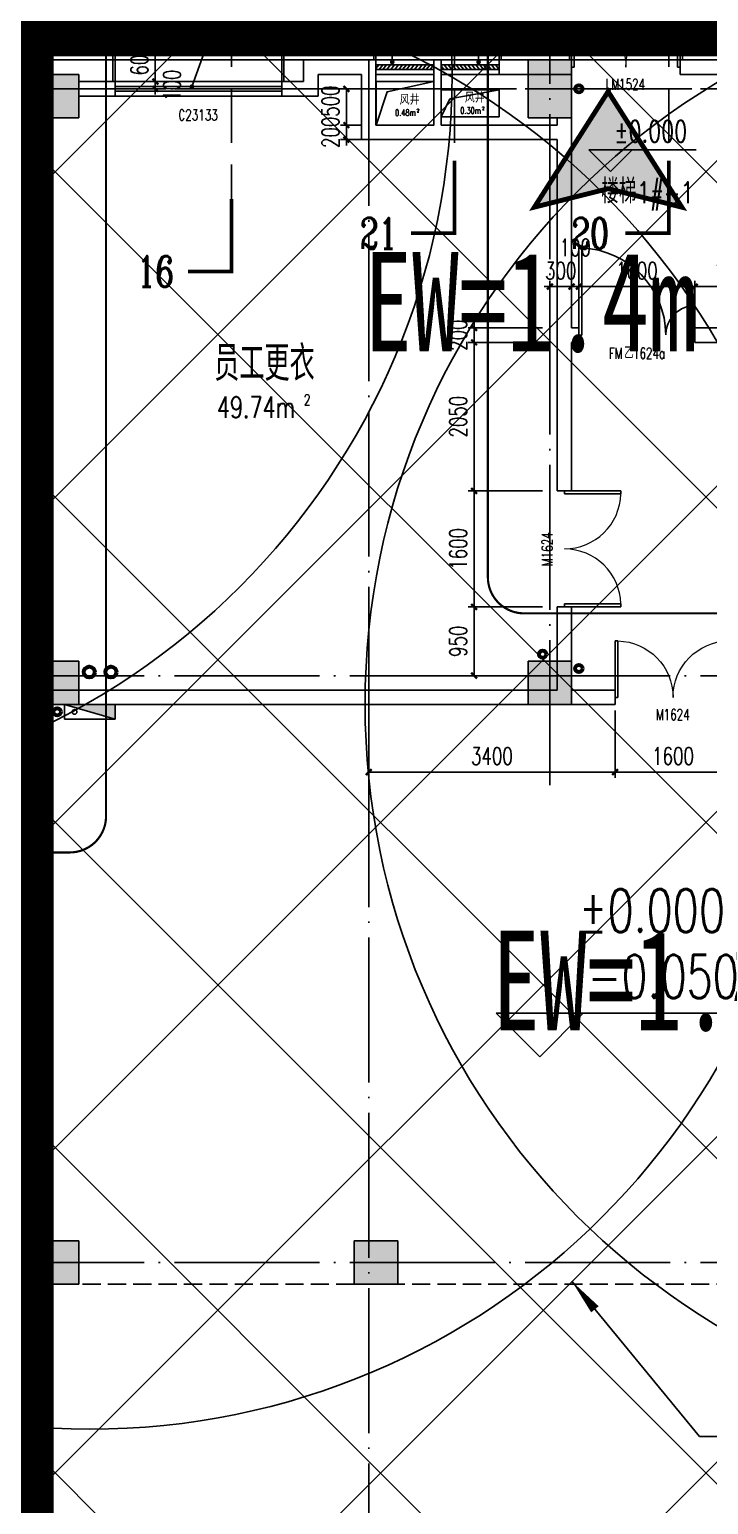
# Model space of a CAD drawing. Extents: x -821772 to -21949, y 506164 to 1049594.
# Drawn here: x -144037 to -134665, y 812279 to 832639 of the extents above; entities that cross this region are included whole.
import ezdxf
from ezdxf.xclip import XClip

# ---------------------------------------------------------------- set-up
doc = ezdxf.new("R2010")
doc.units = 0
doc.header["$LTSCALE"] = 1000
doc.header["$MEASUREMENT"] = 0
doc.header["$XCLIPFRAME"] = 2
for name, pattern in [('10平面20250807_t3$0$DASH', [0.35, 0.25, -0.1]), ('10平面20250807_t3$0$DOTE', [2.42, 2, -0.2, 0.02, -0.2]), ('DASH', [0.35, 0.25, -0.1])]:
    doc.linetypes.add(name, pattern=pattern)
doc.layers.get('Defpoints').update_dxf_attribs({"color": 210})
doc.layers.add('1-防火分区线', color=201, linetype='DASH', lineweight=50)
doc.layers.add('10平面20250807_t3$0$LG-ZF消防', color=1, linetype='Continuous', lineweight=60)
for name, color, linetype in [('10平面20250807_t3$0$A-AXIS-DOTE', 8, '10平面20250807_t3$0$DOTE'), ('10平面20250807_t3$0$A-AXIS-DP', 8, 'Continuous'), ('10平面20250807_t3$0$A-AXIS-SYMB', 8, 'Continuous'), ('10平面20250807_t3$0$A-CURTAIN', 8, 'Continuous'), ('10平面20250807_t3$0$A-LIN-V', 8, 'Continuous'), ('10平面20250807_t3$0$A-TEXT', 8, 'Continuous'), ('10平面20250807_t3$0$A-WINDOW', 8, 'Continuous'), ('10平面20250807_t3$0$A-防火门窗', 8, 'Continuous'), ('10平面20250807_t3$0$AS-COLN', 8, 'Continuous'), ('10平面20250807_t3$0$AS-WALL', 8, 'Continuous'), ('10平面20250807_t3$0$AS-结构边线层', 8, 'Continuous'), ('10平面20250807_t3$0$DIM_ELEV', 8, 'Continuous'), ('10平面20250807_t3$0$DIM_SYMB', 8, 'Continuous'), ('10平面20250807_t3$0$PUB_HATCH', 8, 'Continuous'), ('10平面20250807_t3$0$PUB_TEXT', 8, 'Continuous'), ('10平面20250807_t3$0$SB_ZF消火栓', 10, 'Continuous'), ('10平面20250807_t3$0$建-引出', 8, 'Continuous'), ('10平面20250807_t3$0$建-房间', 8, 'Continuous'), ('10平面20250807_t3$0$建-标高', 8, 'Continuous'), ('10平面20250807_t3$0$建-窗', 8, 'Continuous'), ('10平面20250807_t3$0$建-门', 8, 'Continuous'), ('10平面20250807_t3$0$建-门窗编号', 8, 'Continuous'), ('PUB_HATCH', 8, 'Continuous'), ('SPACE', 7, 'Continuous'), ('指示', 1, 'Continuous')]:
    doc.layers.add(name, color=color, linetype=linetype)
doc.styles.add('10平面20250807_t3$0$_TCH_DIM_T3', font='SIMPLEX', dxfattribs={"width": 0.705882, "bigfont": 'GBCBIG'})
doc.styles.add('10平面20250807_t3$0$_TCH_LABEL', font='COMPLEX', dxfattribs={"bigfont": 'GBCBIG'})
doc.styles.add('10平面20250807_t3$0$A-AREA', font='SIMPLEX', dxfattribs={"bigfont": 'GBCBIG'})
doc.styles.add('10平面20250807_t3$0$A-STANDARD', font='SIMPLEX', dxfattribs={"bigfont": 'GBCBIG'})
doc.styles.add('10平面20250807_t3$0$A-WIN-LABEL', font='SIMPLEX', dxfattribs={"bigfont": 'GBCBIG'})
doc.styles.add('黑体', font='simhei.ttf', dxfattribs={"width": 0.7})
doc.dimstyles.new('10平面20250807_t3$0$_TCH_ARCH&&80', dxfattribs={"dimtxt": 238, "dimasz": 80, "dimexe": 80, "dimexo": 80, "dimgap": 101, "dimtad": 1, "dimdec": 0, "dimzin": 0, "dimdsep": 46, "dimtxsty": '10平面20250807_t3$0$_TCH_DIM_T3', "dimblk": '10平面20250807_t3$0$_ArchTick', "dimcen": 0.09, "dimclrt": 7, "dimazin": 2, "dimtfac": 1, "dimtdec": 0, "dimtix": 1, "dimtmove": 2, "dimatfit": 3, "dimfxl": 0, "dimtolj": 1, "dimtzin": 0, "dimarcsym": 0})

# ---------------------------------------------------------------- blocks, each defined once
blk = doc.blocks.new('指示')
at = {"layer": '指示'}
blk.add_hatch(color=8, dxfattribs=at).paths.add_polyline_path([(-248568, -61667), (-245540, -56919), (-242513, -61667), (-245540, -60909)])
at = {"layer": '指示', "color": 240, "const_width": 200}
blk.add_lwpolyline([(-248568, -61667), (-245540, -56919), (-242513, -61667), (-245540, -60909)], close=True, dxfattribs=at)
blk = doc.blocks.new('10平面20250807_t3$0$dote')
at = {"layer": '10平面20250807_t3$0$A-AXIS-DOTE'}
for p, q in [((76882.2, 10800), (46882.2, 40800)), ((81382.2, -68993.9), (81382.2, 36662.3)), ((76882.2, -68810), (76882.2, 36400)), ((83882.2, 17390), (83882.2, 33120)), ((76282.2, 27000), (124536.4, 27000)), ((76282.2, 18900), (124441.5, 18900)), ((76282.2, 10800), (98661.5, 10800))]:
    blk.add_line(p, q, dxfattribs=at)
at = {"layer": '10平面20250807_t3$0$DIM_SYMB', "linetype": '10平面20250807_t3$0$DASH', "ltscale": 3}
for points in [[(79487.9, 31204.5), (79487.9, 25338.2)], [(85524.5, 31204.5), (85524.5, 25338.2)]]:
    blk.add_lwpolyline(points, dxfattribs=at)
at = {"layer": '10平面20250807_t3$0$DIM_SYMB', "const_width": 50}
for points in [[(85524.5, 26006.7), (85524.5, 25006.7), (84924.5, 25006.7)], [(79487.9, 25479.6), (79487.9, 24479.6), (78887.9, 24479.6)]]:
    blk.add_lwpolyline(points, dxfattribs=at)
at = {"layer": '10平面20250807_t3$0$PUB_TEXT', "style": '10平面20250807_t3$0$_TCH_LABEL', "width": 0.705882}
for s, p in [('20', (84181.6, 24794.2)), ('16', (78180.8, 24267.1))]:
    blk.add_text(s, height=425, dxfattribs=at).set_placement(p)
blk = doc.blocks.new('10平面20250807_t3$0$43243')
at = {"layer": '10平面20250807_t3$0$AS-结构边线层'}
for points in [[(-128054, 783220), (-128054, 818320), (-131054, 818320), (-131054, 821020), (-128054, 821020), (-128054, 832070), (-128354, 832070), (-128354, 832220), (-140254, 832220), (-143954, 832220), (-143954, 741420)], [(-138354, 831435), (-138233, 831681), (-137554, 831805)]]:
    blk.add_lwpolyline(points, dxfattribs=at)
for points in [[(-139254, 831920), (-138454, 831920), (-138454, 831320), (-139254, 831320)], [(-138354, 831805), (-137554, 831805), (-137554, 831435), (-138354, 831435)]]:
    blk.add_lwpolyline(points, close=True, dxfattribs=at)
at = {"layer": '10平面20250807_t3$0$AS-结构边线层', "ltscale": 100}
blk.add_lwpolyline([(-139254, 831320), (-139100, 831780), (-138454, 831920)], dxfattribs=at)
blk = doc.blocks.new('10平面20250807_t3$0$3132')
at = {"layer": '10平面20250807_t3$0$DIM_ELEV', "linetype": '10平面20250807_t3$0$DASH', "const_width": 30}
for points in [[(-148580, 833030), (-143480, 833030, -0.414214), (-142980, 832530), (-142980, 821780, -0.414214), (-143480, 821280), (-148580, 821280, -0.414214), (-149080, 821780), (-149080, 832530, -0.414214)], [(-137210, 833060), (-128290, 833060, -0.414214), (-127790, 832560), (-127790, 825080, -0.414214), (-128290, 824580), (-137210, 824580, -0.414214), (-137710, 825080), (-137710, 832560, -0.414214)]]:
    blk.add_lwpolyline(points, format="xyb", close=True, dxfattribs=at)
blk = doc.blocks.new('10平面20250807_t3$0$A$C5D961328')
at = {"layer": '10平面20250807_t3$0$SB_ZF消火栓'}
blk.add_hatch(color=256, dxfattribs=at).paths.add_polyline_path([(0, 40), (700, 40), (700, 240)])
at = {"layer": '10平面20250807_t3$0$A-LIN-V', "ltscale": 500}
blk.add_circle((350, 40), 10001, dxfattribs=at)
at = {"layer": '10平面20250807_t3$0$SB_ZF消火栓'}
for p, q in [((700, 240), (0, 240)), ((0, 240), (0, 40)), ((700, 240), (0, 40)), ((700, 240), (700, 40)), ((0, 40), (700, 40))]:
    blk.add_line(p, q, dxfattribs=at)
at = {"layer": '10平面20250807_t3$0$SB_ZF消火栓', "color": 1}
blk.add_circle((140, 140), 32.5, dxfattribs=at)
blk = doc.blocks.new('10平面20250807_t3$0$43242343')
at = {"layer": '10平面20250807_t3$0$LG-ZF消防', "linetype": 'Continuous'}
for centre, radius in [((-136454, 831820), 50), ((-136954, 824016), 50), ((-143212, 823770), 75), ((-142912, 823770), 75), ((-136454, 823820), 50), ((-143654, 823220), 50)]:
    blk.add_circle(centre, radius, dxfattribs=at)
blk = doc.blocks.new('10平面20250807_t3$0$234243242332')
at = {"layer": '10平面20250807_t3$0$LG-ZF消防', "linetype": 'Continuous'}
blk.add_blockref('10平面20250807_t3$0$43242343', (0, 0), dxfattribs=at)
at = {"layer": '10平面20250807_t3$0$SB_ZF消火栓'}
for p, rotation in [((-147854, 832060), 180), ((-129054, 823368), 180.0000000027096)]:
    blk.add_blockref('10平面20250807_t3$0$A$C5D961328', p, dxfattribs=dict(at, rotation=rotation))
at = {"layer": '10平面20250807_t3$0$SB_ZF消火栓', "xscale": -1, "rotation": 180}
blk.add_blockref('10平面20250807_t3$0$A$C5D961328', (-143554, 823360), dxfattribs=at)
blk = doc.blocks.new('10平面20250807_t3$0$w4324323333')
at = {"layer": '10平面20250807_t3$0$AS-COLN'}
for p, q in [((-136554, 832220), (-137154, 832220)), ((-137154, 832220), (-137154, 831420)), ((-136554, 831420), (-136554, 832220)), ((-143354, 832020), (-143954, 832020)), ((-143954, 832020), (-143954, 831420)), ((-143354, 831420), (-143354, 832020)), ((-143954, 831420), (-143354, 831420)), ((-137154, 831420), (-136554, 831420)), ((-143354, 823920), (-143954, 823920)), ((-143954, 823920), (-143954, 823320)), ((-143354, 823320), (-143354, 823920)), ((-136554, 823920), (-137154, 823920)), ((-137154, 823920), (-137154, 823320)), ((-136554, 823320), (-136554, 823920)), ((-143954, 823320), (-143354, 823320)), ((-137154, 823320), (-136554, 823320)), ((-143354, 815920), (-143954, 815920)), ((-143954, 815920), (-143954, 815320)), ((-143354, 815320), (-143354, 815920)), ((-138954, 815920), (-139554, 815920)), ((-139554, 815920), (-139554, 815320)), ((-138954, 815320), (-138954, 815920)), ((-143954, 815320), (-143354, 815320)), ((-139554, 815320), (-138954, 815320))]:
    blk.add_line(p, q, dxfattribs=at)
blk = doc.blocks.new('10平面20250807_t3$0$_ArchTick')
at = {"color": 0, "linetype": 'ByBlock', "const_width": 0.4}
blk.add_lwpolyline([(-0.5, -0.5), (0.5, 0.5)], dxfattribs=at)
blk = doc.blocks.new('*D11589')
at = {"layer": '10平面20250807_t3$0$A-AXIS-DP', "color": 0, "lineweight": -2}
for p, q in [((-136854, 829090), (-136934, 829090)), ((-136854, 828600), (-136854, 829170)), ((-136854, 829090), (-136554, 829090)), ((-136554, 828600), (-136554, 829170)), ((-136554, 829090), (-136474, 829090))]:
    blk.add_line(p, q, dxfattribs=at)
at = {"layer": 'Defpoints', "color": 0}
for p in [(-136554, 829090), (-136854, 828520), (-136554, 828520)]:
    blk.add_point(p, dxfattribs=at)
at = {"layer": '10平面20250807_t3$0$A-AXIS-DP', "color": 0, "lineweight": -2, "xscale": 80, "yscale": 80, "zscale": 80}
blk.add_blockref('10平面20250807_t3$0$_ArchTick', (-136854, 829090), dxfattribs=at)
at = {"layer": '10平面20250807_t3$0$A-AXIS-DP', "color": 0, "lineweight": -2, "xscale": 80, "yscale": 80, "zscale": 80, "rotation": 180}
blk.add_blockref('10平面20250807_t3$0$_ArchTick', (-136554, 829090), dxfattribs=at)
at = {"layer": '10平面20250807_t3$0$A-AXIS-DP', "color": 7, "insert": (-136704, 829310), "char_height": 238, "attachment_point": 5, "style": '10平面20250807_t3$0$_TCH_DIM_T3'}
blk.add_mtext('\\A1;300', dxfattribs=at)
blk = doc.blocks.new('*D11590')
at = {"layer": '10平面20250807_t3$0$A-AXIS-DP', "color": 0, "lineweight": -2}
for p, q in [((-136554, 829090), (-136634, 829090)), ((-136554, 828600), (-136554, 829170)), ((-136554, 829090), (-136454, 829090)), ((-136454, 828600), (-136454, 829170)), ((-136454, 829090), (-136374, 829090))]:
    blk.add_line(p, q, dxfattribs=at)
at = {"layer": 'Defpoints', "color": 0}
for p in [(-136454, 829090), (-136554, 828520), (-136454, 828520)]:
    blk.add_point(p, dxfattribs=at)
at = {"layer": '10平面20250807_t3$0$A-AXIS-DP', "color": 0, "lineweight": -2, "xscale": 80, "yscale": 80, "zscale": 80}
blk.add_blockref('10平面20250807_t3$0$_ArchTick', (-136554, 829090), dxfattribs=at)
at = {"layer": '10平面20250807_t3$0$A-AXIS-DP', "color": 0, "lineweight": -2, "xscale": 80, "yscale": 80, "zscale": 80, "rotation": 180}
blk.add_blockref('10平面20250807_t3$0$_ArchTick', (-136454, 829090), dxfattribs=at)
at = {"layer": '10平面20250807_t3$0$A-AXIS-DP', "color": 7, "insert": (-136504, 829630), "char_height": 238, "attachment_point": 5, "style": '10平面20250807_t3$0$_TCH_DIM_T3'}
blk.add_mtext('\\A1;100', dxfattribs=at)
blk = doc.blocks.new('*D11591')
at = {"layer": '10平面20250807_t3$0$A-AXIS-DP', "color": 0, "lineweight": -2}
for p, q in [((-136454, 828600), (-136454, 829170)), ((-136454, 829090), (-134854, 829090)), ((-134854, 828600), (-134854, 829170))]:
    blk.add_line(p, q, dxfattribs=at)
at = {"layer": 'Defpoints', "color": 0}
for p in [(-134854, 829090), (-136454, 828520), (-134854, 828520)]:
    blk.add_point(p, dxfattribs=at)
at = {"layer": '10平面20250807_t3$0$A-AXIS-DP', "color": 0, "lineweight": -2, "xscale": 80, "yscale": 80, "zscale": 80, "rotation": 180}
blk.add_blockref('10平面20250807_t3$0$_ArchTick', (-136454, 829090), dxfattribs=at)
at = {"layer": '10平面20250807_t3$0$A-AXIS-DP', "color": 0, "lineweight": -2, "xscale": 80, "yscale": 80, "zscale": 80}
blk.add_blockref('10平面20250807_t3$0$_ArchTick', (-134854, 829090), dxfattribs=at)
at = {"layer": '10平面20250807_t3$0$A-AXIS-DP', "color": 7, "insert": (-135654, 829310), "char_height": 238, "attachment_point": 5, "style": '10平面20250807_t3$0$_TCH_DIM_T3'}
blk.add_mtext('\\A1;1600', dxfattribs=at)
blk = doc.blocks.new('*D11592')
at = {"layer": '10平面20250807_t3$0$A-AXIS-DP', "color": 0, "lineweight": -2}
for p, q in [((-134854, 828600), (-134854, 829170)), ((-134854, 829090), (-133754, 829090)), ((-133754, 828600), (-133754, 829170))]:
    blk.add_line(p, q, dxfattribs=at)
at = {"layer": 'Defpoints', "color": 0}
for p in [(-133754, 829090), (-134854, 828520), (-133754, 828520)]:
    blk.add_point(p, dxfattribs=at)
at = {"layer": '10平面20250807_t3$0$A-AXIS-DP', "color": 0, "lineweight": -2, "xscale": 80, "yscale": 80, "zscale": 80, "rotation": 180}
blk.add_blockref('10平面20250807_t3$0$_ArchTick', (-134854, 829090), dxfattribs=at)
at = {"layer": '10平面20250807_t3$0$A-AXIS-DP', "color": 0, "lineweight": -2, "xscale": 80, "yscale": 80, "zscale": 80}
blk.add_blockref('10平面20250807_t3$0$_ArchTick', (-133754, 829090), dxfattribs=at)
at = {"layer": '10平面20250807_t3$0$A-AXIS-DP', "color": 7, "insert": (-134304, 829310), "char_height": 238, "attachment_point": 5, "style": '10平面20250807_t3$0$_TCH_DIM_T3'}
blk.add_mtext('\\A1;1100', dxfattribs=at)
blk = doc.blocks.new('*D11608')
at = {"layer": '10平面20250807_t3$0$A-AXIS-DP', "color": 0, "lineweight": -2}
for p, q in [((-139454, 831820), (-139742, 831820)), ((-139662, 831320), (-139662, 831820)), ((-139454, 831320), (-139742, 831320))]:
    blk.add_line(p, q, dxfattribs=at)
at = {"layer": 'Defpoints', "color": 0}
for p in [(-139662, 831820), (-139374, 831820), (-139374, 831320)]:
    blk.add_point(p, dxfattribs=at)
at = {"layer": '10平面20250807_t3$0$A-AXIS-DP', "color": 0, "lineweight": -2, "xscale": 80, "yscale": 80, "zscale": 80}
for p, rotation in [((-139662, 831820), 90), ((-139662, 831320), 270)]:
    blk.add_blockref('10平面20250807_t3$0$_ArchTick', p, dxfattribs=dict(at, rotation=rotation))
at = {"layer": '10平面20250807_t3$0$A-AXIS-DP', "color": 7, "insert": (-139882, 831650), "char_height": 238, "attachment_point": 5, "rotation": 90, "style": '10平面20250807_t3$0$_TCH_DIM_T3'}
blk.add_mtext('\\A1;500', dxfattribs=at)
blk = doc.blocks.new('*D11609')
at = {"layer": '10平面20250807_t3$0$A-AXIS-DP', "color": 0, "lineweight": -2}
for p, q in [((-139454, 831320), (-139742, 831320)), ((-139662, 831320), (-139662, 831400)), ((-139662, 831120), (-139662, 831320)), ((-139454, 831120), (-139742, 831120)), ((-139662, 831120), (-139662, 831040))]:
    blk.add_line(p, q, dxfattribs=at)
at = {"layer": 'Defpoints', "color": 0}
for p in [(-139662, 831320), (-139374, 831320), (-139374, 831120)]:
    blk.add_point(p, dxfattribs=at)
at = {"layer": '10平面20250807_t3$0$A-AXIS-DP', "color": 0, "lineweight": -2, "xscale": 80, "yscale": 80, "zscale": 80}
for p, rotation in [((-139662, 831320), 270), ((-139662, 831120), 90)]:
    blk.add_blockref('10平面20250807_t3$0$_ArchTick', p, dxfattribs=dict(at, rotation=rotation))
at = {"layer": '10平面20250807_t3$0$A-AXIS-DP', "color": 7, "insert": (-139882, 831220), "char_height": 238, "attachment_point": 5, "rotation": 90, "style": '10平面20250807_t3$0$_TCH_DIM_T3'}
blk.add_mtext('\\A1;200', dxfattribs=at)
blk = doc.blocks.new('*D11979')
at = {"layer": '10平面20250807_t3$0$A-AXIS-DP', "color": 0, "lineweight": -2}
for p, q in [((-139354, 823240), (-139354, 822310)), ((-135954, 823240), (-135954, 822310)), ((-139354, 822390), (-135954, 822390))]:
    blk.add_line(p, q, dxfattribs=at)
at = {"layer": 'Defpoints', "color": 0}
for p in [(-139354, 823320), (-135954, 823320), (-135954, 822390)]:
    blk.add_point(p, dxfattribs=at)
at = {"layer": '10平面20250807_t3$0$A-AXIS-DP', "color": 0, "lineweight": -2, "xscale": 80, "yscale": 80, "zscale": 80, "rotation": 180}
blk.add_blockref('10平面20250807_t3$0$_ArchTick', (-139354, 822390), dxfattribs=at)
at = {"layer": '10平面20250807_t3$0$A-AXIS-DP', "color": 0, "lineweight": -2, "xscale": 80, "yscale": 80, "zscale": 80}
blk.add_blockref('10平面20250807_t3$0$_ArchTick', (-135954, 822390), dxfattribs=at)
at = {"layer": '10平面20250807_t3$0$A-AXIS-DP', "color": 7, "insert": (-137654, 822610), "char_height": 238, "attachment_point": 5, "style": '10平面20250807_t3$0$_TCH_DIM_T3'}
blk.add_mtext('\\A1;3400', dxfattribs=at)
blk = doc.blocks.new('*D11980')
at = {"layer": '10平面20250807_t3$0$A-AXIS-DP', "color": 0, "lineweight": -2}
for p, q in [((-135954, 823240), (-135954, 822310)), ((-134354, 823240), (-134354, 822310)), ((-135954, 822390), (-134354, 822390))]:
    blk.add_line(p, q, dxfattribs=at)
at = {"layer": 'Defpoints', "color": 0}
for p in [(-135954, 823320), (-134354, 823320), (-134354, 822390)]:
    blk.add_point(p, dxfattribs=at)
at = {"layer": '10平面20250807_t3$0$A-AXIS-DP', "color": 0, "lineweight": -2, "xscale": 80, "yscale": 80, "zscale": 80, "rotation": 180}
blk.add_blockref('10平面20250807_t3$0$_ArchTick', (-135954, 822390), dxfattribs=at)
at = {"layer": '10平面20250807_t3$0$A-AXIS-DP', "color": 0, "lineweight": -2, "xscale": 80, "yscale": 80, "zscale": 80}
blk.add_blockref('10平面20250807_t3$0$_ArchTick', (-134354, 822390), dxfattribs=at)
at = {"layer": '10平面20250807_t3$0$A-AXIS-DP', "color": 7, "insert": (-135154, 822610), "char_height": 238, "attachment_point": 5, "style": '10平面20250807_t3$0$_TCH_DIM_T3'}
blk.add_mtext('\\A1;1600', dxfattribs=at)
blk = doc.blocks.new('*D11985')
at = {"layer": '10平面20250807_t3$0$A-AXIS-DP', "color": 0, "lineweight": -2}
for p, q in [((-136954, 824670), (-137980, 824670)), ((-137900, 823720), (-137900, 824670)), ((-136954, 823720), (-137980, 823720))]:
    blk.add_line(p, q, dxfattribs=at)
at = {"layer": 'Defpoints', "color": 0}
for p in [(-137900, 824670), (-136874, 824670), (-136874, 823720)]:
    blk.add_point(p, dxfattribs=at)
at = {"layer": '10平面20250807_t3$0$A-AXIS-DP', "color": 0, "lineweight": -2, "xscale": 80, "yscale": 80, "zscale": 80}
for p, rotation in [((-137900, 824670), 90), ((-137900, 823720), 270)]:
    blk.add_blockref('10平面20250807_t3$0$_ArchTick', p, dxfattribs=dict(at, rotation=rotation))
at = {"layer": '10平面20250807_t3$0$A-AXIS-DP', "color": 7, "insert": (-138120, 824195), "char_height": 238, "attachment_point": 5, "rotation": 90, "style": '10平面20250807_t3$0$_TCH_DIM_T3'}
blk.add_mtext('\\A1;950', dxfattribs=at)
blk = doc.blocks.new('*D11986')
at = {"layer": '10平面20250807_t3$0$A-AXIS-DP', "color": 0, "lineweight": -2}
for p, q in [((-136954, 826270), (-137980, 826270)), ((-137900, 824670), (-137900, 826270)), ((-136954, 824670), (-137980, 824670))]:
    blk.add_line(p, q, dxfattribs=at)
at = {"layer": 'Defpoints', "color": 0}
for p in [(-137900, 826270), (-136874, 826270), (-136874, 824670)]:
    blk.add_point(p, dxfattribs=at)
at = {"layer": '10平面20250807_t3$0$A-AXIS-DP', "color": 0, "lineweight": -2, "xscale": 80, "yscale": 80, "zscale": 80}
for p, rotation in [((-137900, 826270), 90), ((-137900, 824670), 270)]:
    blk.add_blockref('10平面20250807_t3$0$_ArchTick', p, dxfattribs=dict(at, rotation=rotation))
at = {"layer": '10平面20250807_t3$0$A-AXIS-DP', "color": 7, "insert": (-138120, 825470), "char_height": 238, "attachment_point": 5, "rotation": 90, "style": '10平面20250807_t3$0$_TCH_DIM_T3'}
blk.add_mtext('\\A1;1600', dxfattribs=at)
blk = doc.blocks.new('*D11987')
at = {"layer": '10平面20250807_t3$0$A-AXIS-DP', "color": 0, "lineweight": -2}
for p, q in [((-136954, 828320), (-137980, 828320)), ((-137900, 826270), (-137900, 828320)), ((-136954, 826270), (-137980, 826270))]:
    blk.add_line(p, q, dxfattribs=at)
at = {"layer": 'Defpoints', "color": 0}
for p in [(-137900, 828320), (-136874, 828320), (-136874, 826270)]:
    blk.add_point(p, dxfattribs=at)
at = {"layer": '10平面20250807_t3$0$A-AXIS-DP', "color": 0, "lineweight": -2, "xscale": 80, "yscale": 80, "zscale": 80}
for p, rotation in [((-137900, 828320), 90), ((-137900, 826270), 270)]:
    blk.add_blockref('10平面20250807_t3$0$_ArchTick', p, dxfattribs=dict(at, rotation=rotation))
at = {"layer": '10平面20250807_t3$0$A-AXIS-DP', "color": 7, "insert": (-138120, 827295), "char_height": 238, "attachment_point": 5, "rotation": 90, "style": '10平面20250807_t3$0$_TCH_DIM_T3'}
blk.add_mtext('\\A1;2050', dxfattribs=at)
blk = doc.blocks.new('*D11988')
at = {"layer": '10平面20250807_t3$0$A-AXIS-DP', "color": 0, "lineweight": -2}
for p, q in [((-136954, 828520), (-137980, 828520)), ((-137900, 828520), (-137900, 828600)), ((-137900, 828320), (-137900, 828520)), ((-136954, 828320), (-137980, 828320)), ((-137900, 828320), (-137900, 828240))]:
    blk.add_line(p, q, dxfattribs=at)
at = {"layer": 'Defpoints', "color": 0}
for p in [(-137900, 828520), (-136874, 828520), (-136874, 828320)]:
    blk.add_point(p, dxfattribs=at)
at = {"layer": '10平面20250807_t3$0$A-AXIS-DP', "color": 0, "lineweight": -2, "xscale": 80, "yscale": 80, "zscale": 80}
for p, rotation in [((-137900, 828520), 270), ((-137900, 828320), 90)]:
    blk.add_blockref('10平面20250807_t3$0$_ArchTick', p, dxfattribs=dict(at, rotation=rotation))
at = {"layer": '10平面20250807_t3$0$A-AXIS-DP', "color": 7, "insert": (-138120, 828420), "char_height": 238, "attachment_point": 5, "rotation": 90, "style": '10平面20250807_t3$0$_TCH_DIM_T3'}
blk.add_mtext('\\A1;200', dxfattribs=at)
blk = doc.blocks.new('*D12029')
at = {"layer": '10平面20250807_t3$0$A-AXIS-DP', "color": 0, "lineweight": -2}
for p, q in [((-142300, 832520), (-142300, 832600)), ((-142774, 832520), (-142220, 832520)), ((-142300, 831920), (-142300, 832520)), ((-142774, 831920), (-142220, 831920)), ((-142300, 831920), (-142300, 831840))]:
    blk.add_line(p, q, dxfattribs=at)
at = {"layer": 'Defpoints', "color": 0}
for p in [(-142854, 832520), (-142300, 832520), (-142854, 831920)]:
    blk.add_point(p, dxfattribs=at)
at = {"layer": '10平面20250807_t3$0$A-AXIS-DP', "color": 0, "lineweight": -2, "xscale": 80, "yscale": 80, "zscale": 80}
for p, rotation in [((-142300, 832520), 270), ((-142300, 831920), 90)]:
    blk.add_blockref('10平面20250807_t3$0$_ArchTick', p, dxfattribs=dict(at, rotation=rotation))
at = {"layer": '10平面20250807_t3$0$A-AXIS-DP', "color": 7, "insert": (-142520, 832220), "char_height": 238, "attachment_point": 5, "rotation": 90, "style": '10平面20250807_t3$0$_TCH_DIM_T3'}
blk.add_mtext('\\A1;600', dxfattribs=at)
blk = doc.blocks.new('*D12030')
at = {"layer": '10平面20250807_t3$0$A-AXIS-DP', "color": 0, "lineweight": -2}
for p, q in [((-142774, 831920), (-142220, 831920)), ((-142300, 831920), (-142300, 832000)), ((-142300, 831820), (-142300, 831920)), ((-142774, 831820), (-142220, 831820)), ((-142300, 831820), (-142300, 831740))]:
    blk.add_line(p, q, dxfattribs=at)
at = {"layer": 'Defpoints', "color": 0}
for p in [(-142854, 831920), (-142300, 831920), (-142854, 831820)]:
    blk.add_point(p, dxfattribs=at)
at = {"layer": '10平面20250807_t3$0$A-AXIS-DP', "color": 0, "lineweight": -2, "xscale": 80, "yscale": 80, "zscale": 80}
for p, rotation in [((-142300, 831920), 270), ((-142300, 831820), 90)]:
    blk.add_blockref('10平面20250807_t3$0$_ArchTick', p, dxfattribs=dict(at, rotation=rotation))
at = {"layer": '10平面20250807_t3$0$A-AXIS-DP', "color": 7, "insert": (-142070, 831870), "char_height": 238, "attachment_point": 5, "rotation": 90, "style": '10平面20250807_t3$0$_TCH_DIM_T3'}
blk.add_mtext('\\A1;100', dxfattribs=at)
blk = doc.blocks.new('10平面20250807_t3$0$$DorLib2D$00000002')
for p, q in [((-0.5, 0), (-0.5, 0.4875)), ((-0.475, 0.4875), (-0.5, 0.4875)), ((-0.475, 0), (-0.475, 0.4875)), ((0.475, 0), (0.475, 0.4875)), ((0.475, 0.4875), (0.5, 0.4875)), ((0.5, 0), (0.5, 0.4875)), ((-0.5, 0), (-0.475, 0)), ((0.5, 0), (0.475, 0))]:
    blk.add_line(p, q)
at = {"lineweight": 13}
for centre, start, end in [((-0.4875, 0), 0, 88.53072), ((0.4875, 0), 91.46928, 180)]:
    blk.add_arc(centre, 0.4875, start, end, dxfattribs=at)
blk = doc.blocks.new('10平面20250807_t3$0$WINDOW2DLIB$DYNSTYLE$00000005')
at = {"color": 0}
for points in [[(-0.5, 0.5), (-0.5, -0.5)], [(-0.5, 0.5), (0.5, 0.5)], [(0.5, -0.5), (0.5, 0.5)], [(0.5, 0.1667), (-0.5, 0.1667)], [(0.5, -0.1667), (-0.5, -0.1667)], [(-0.5, -0.5), (0.5, -0.5)]]:
    blk.add_lwpolyline(points, dxfattribs=at)
blk = doc.blocks.new('10平面20250807_t3$0$$DorLib2D$00000225')
at = {"color": 0}
for p, q in [((0.475, -0.001), (0.475, 0.752)), ((0.475, 0.752), (0.5, 0.752)), ((0.5, -0.001), (0.5, 0.752)), ((-0.5, 0), (-0.5, 0.252)), ((-0.475, 0.252), (-0.5, 0.252)), ((-0.475, 0), (-0.475, 0.252)), ((-0.475, 0), (-0.5, 0)), ((0.475, -0.001), (0.5, -0.001))]:
    blk.add_line(p, q, dxfattribs=at)
for centre, radius, start, end in [((0.505, -0.002), 0.755, 92.2493, 179.7238), ((-0.501, 0.003), 0.251, 359.7899, 84.0974)]:
    blk.add_arc(centre, radius, start, end, dxfattribs=at)
blk = doc.blocks.new('10平面20250807_t3$0$$WINLIB2D$00000039')
at = {"color": 0}
for points in [[(-0.5, 0.5), (-0.5, -0.5)], [(0.5, 0.5), (-0.5, 0.5)], [(0.5, -0.5), (0.5, 0.5)], [(-0.5, 0.167), (0.5, 0.167)], [(-0.452, -0.167), (-0.5, 0.084)], [(-0.384, -0.167), (-0.448, 0.167)], [(-0.316, -0.167), (-0.38, 0.167)], [(-0.248, -0.167), (-0.312, 0.167)], [(-0.18, -0.167), (-0.244, 0.167)], [(-0.112, -0.167), (-0.176, 0.167)], [(-0.044, -0.167), (-0.108, 0.167)], [(0.024, -0.167), (-0.04, 0.167)], [(0.092, -0.167), (0.028, 0.167)], [(0.16, -0.167), (0.096, 0.167)], [(0.228, -0.167), (0.164, 0.167)], [(0.296, -0.167), (0.232, 0.167)], [(0.364, -0.167), (0.3, 0.167)], [(0.432, -0.167), (0.368, 0.167)], [(0.5, -0.167), (0.436, 0.167)], [(-0.5, -0.167), (0.5, -0.167)], [(0.5, -0.5), (-0.5, -0.5)]]:
    blk.add_lwpolyline(points, dxfattribs=at)
blk = doc.blocks.new('10平面20250807_t3')
at = {"layer": '10平面20250807_t3$0$PUB_HATCH'}
for points in [[(-137154.2, 831420), (-136554.2, 831420), (-136554.2, 832220), (-137154.2, 832220)], [(-143954.2, 831420), (-143354.2, 831420), (-143354.2, 832020), (-143954.2, 832020)], [(-143954.2, 823320), (-143354.2, 823320), (-143354.2, 823920), (-143954.2, 823920)], [(-137154.2, 823320), (-136554.2, 823320), (-136554.2, 823920), (-137154.2, 823920)], [(-143954.2, 815320), (-143354.2, 815320), (-143354.2, 815920), (-143954.2, 815920)], [(-139554.2, 815320), (-138954.2, 815320), (-138954.2, 815920), (-139554.2, 815920)]]:
    blk.add_hatch(color=256, dxfattribs=at).paths.add_polyline_path(points)
at = {"layer": '10平面20250807_t3$0$A-AXIS-DOTE'}
blk.add_line((-144154.2, 831820), (-109248.5, 831820), dxfattribs=at)
at = {"layer": '10平面20250807_t3$0$A-AXIS-SYMB'}
for p, q in [((-137838.4, 832190), (-137838.4, 836110)), ((-139030, 832190), (-139030, 835390)), ((-141795.8, 831850), (-140770, 834700))]:
    blk.add_line(p, q, dxfattribs=at)
at = {"layer": '10平面20250807_t3$0$A-AXIS-SYMB', "const_width": 32}
for points in [[(-139030, 832174, 1), (-139030, 832206, 1)], [(-137838.4, 832174, 1), (-137838.4, 832206, 1)], [(-141801.2, 831834.9, 1), (-141790.4, 831865.1, 1)]]:
    blk.add_lwpolyline(points, format="xyb", close=True, dxfattribs=at)
at = {"layer": '10平面20250807_t3$0$A-CURTAIN'}
for points in [[(-143954.2, 831920), (-143954.2, 832520), (-142854.2, 832520), (-142854.2, 831920)], [(-143924.2, 831920), (-143924.2, 832490), (-142884.2, 832490), (-142884.2, 831920)], [(-140554.2, 831920), (-140554.2, 832520), (-139254.2, 832520), (-139284.2, 832520), (-139254.2, 832520), (-139254.2, 832220)], [(-140524.2, 831920), (-140524.2, 832490), (-139284.2, 832490), (-139284.2, 832490), (-139284.2, 832490), (-139284.2, 832220)], [(-137554.2, 832220), (-137554.2, 832520), (-136554.2, 832520), (-136554.2, 832220)], [(-137524.2, 832220), (-137524.2, 832490), (-136584.2, 832490), (-136584.2, 832220)], [(-135054.2, 832220), (-135054.2, 832520), (-134004.2, 832520), (-134004.2, 832220)], [(-135024.2, 832220), (-135024.2, 832490), (-134034.2, 832490), (-134034.2, 832220)]]:
    blk.add_lwpolyline(points, dxfattribs=at)
at = {"layer": '10平面20250807_t3$0$A-WINDOW', "linetype": '10平面20250807_t3$0$DASH'}
blk.add_lwpolyline([(-143954.2, 832220), (-128354.2, 832220), (-128354.2, 815320), (-143954.2, 815320)], close=True, dxfattribs=at)
at = {"layer": '10平面20250807_t3$0$AS-WALL'}
for p, q in [((-140254.2, 832220), (-140254.2, 831920)), ((-140254.2, 832220), (-139354.2, 832220)), ((-139254.2, 832220), (-139354.2, 832220)), ((-139254.2, 832020), (-139254.2, 832220)), ((-138404.2, 832220), (-138454.2, 832220)), ((-138454.2, 832220), (-138454.2, 832020)), ((-138354.2, 832220), (-138404.2, 832220)), ((-138354.2, 832020), (-138354.2, 832220)), ((-136554.2, 832220), (-137554.2, 832220)), ((-137554.2, 832220), (-137554.2, 832020)), ((-136554.2, 832020), (-136554.2, 832220)), ((-134374.2, 832220), (-135054.2, 832220)), ((-135054.2, 832220), (-135054.2, 832020)), ((-142854.2, 831920), (-143354.2, 831920)), ((-143354.2, 831920), (-143354.2, 831720)), ((-142854.2, 831720), (-142854.2, 831920)), ((-140254.2, 831920), (-140554.2, 831920)), ((-140554.2, 831920), (-140554.2, 831720)), ((-140054.2, 832020), (-140054.2, 831720)), ((-140054.2, 832020), (-139454.2, 832020)), ((-139454.2, 832020), (-139454.2, 831120)), ((-139254.2, 832020), (-139254.2, 831320)), ((-138454.2, 832020), (-138454.2, 831320)), ((-138354.2, 832020), (-138354.2, 831320)), ((-137554.2, 832020), (-136554.2, 832020)), ((-135054.2, 832020), (-134474.2, 832020)), ((-143354.2, 831720), (-142854.2, 831720)), ((-140554.2, 831720), (-140054.2, 831720)), ((-143954.2, 831420), (-143954.2, 823420)), ((-143754.2, 831420), (-143954.2, 831420)), ((-143754.2, 831420), (-143754.2, 823520)), ((-139254.2, 831320), (-138454.2, 831320)), ((-138354.2, 831320), (-136754.2, 831320)), ((-136754.2, 831420), (-136754.2, 831320)), ((-136554.2, 831420), (-136754.2, 831420)), ((-136554.2, 831420), (-136554.2, 831220)), ((-139454.2, 831120), (-138404.2, 831120)), ((-138404.2, 831120), (-136754.2, 831120)), ((-136754.2, 831120), (-136754.2, 828420)), ((-136554.2, 831220), (-136554.2, 828520)), ((-136454.2, 828520), (-136554.2, 828520)), ((-136454.2, 828320), (-136454.2, 828520)), ((-133754.2, 828520), (-134854.2, 828520)), ((-134854.2, 828520), (-134854.2, 828320)), ((-136754.2, 828420), (-136754.2, 826270)), ((-136554.2, 826270), (-136554.2, 828320)), ((-136554.2, 828320), (-136454.2, 828320)), ((-134854.2, 828320), (-133754.2, 828320)), ((-136754.2, 826270), (-136554.2, 826270)), ((-136554.2, 824670), (-136754.2, 824670)), ((-136754.2, 824670), (-136754.2, 823520)), ((-136554.2, 823520), (-136554.2, 824670)), ((-143954.2, 823420), (-143954.2, 807220)), ((-136754.2, 823520), (-143754.2, 823520)), ((-135954.2, 823520), (-136554.2, 823520)), ((-135954.2, 823320), (-135954.2, 823520)), ((-143754.2, 807220), (-143754.2, 823320)), ((-136654.2, 823320), (-143754.2, 823320)), ((-136654.2, 823320), (-135954.2, 823320))]:
    blk.add_line(p, q, dxfattribs=at)
at = {"layer": '10平面20250807_t3$0$DIM_SYMB', "linetype": '10平面20250807_t3$0$DASH', "ltscale": 3}
blk.add_lwpolyline([(-138168.9, 836024.5), (-138168.9, 830158.2)], dxfattribs=at)
at = {"layer": '10平面20250807_t3$0$DIM_SYMB', "const_width": 50}
blk.add_lwpolyline([(-138168.9, 830826.7), (-138168.9, 829826.7), (-138768.9, 829826.7)], dxfattribs=at)
at = {"layer": '10平面20250807_t3$0$建-引出'}
for p, q in [((-136550, 815359.9), (-134790, 813220)), ((-134790, 813220), (-133020, 813220))]:
    blk.add_line(p, q, dxfattribs=at)
blk.add_lwpolyline([(-136550, 815359.9, 0, 133.3, 0), (-136232.4, 814973.8, 0, 0, 0)], format="xyseb", dxfattribs=at)
at = {"layer": '10平面20250807_t3$0$建-标高'}
for p, q in [((-136016.4, 830680), (-136316.4, 830980)), ((-136316.4, 830980), (-134836.4, 830980)), ((-136016.4, 830680), (-135716.4, 830980)), ((-136994.1, 818460), (-137594.1, 819060)), ((-137594.1, 819060), (-134074.1, 819060)), ((-136994.1, 818460), (-136394.1, 819060))]:
    blk.add_line(p, q, dxfattribs=at)
at = {"layer": '10平面20250807_t3$0$建-门'}
blk.add_line((-136554.2, 832220), (-135054.2, 832220), dxfattribs=at)
at = {"layer": '10平面20250807_t3$0$A-AXIS-DP'}
blk.add_blockref('10平面20250807_t3$0$3132', (0, 0), dxfattribs=at)
at = {"layer": '10平面20250807_t3$0$A-WINDOW'}
blk.add_blockref('10平面20250807_t3$0$43243', (0, 0), dxfattribs=at)
ref = blk.add_blockref('10平面20250807_t3$0$$DorLib2D$00000002', (-136654.2, 825470), dxfattribs=dict(at, xscale=1600, yscale=1600, zscale=200, rotation=269.9999999287643))
ref.add_attrib('A', 'M1624', (-136817.3, 825232.5), dxfattribs={"layer": '10平面20250807_t3$0$建-门窗编号', "ltscale": 500, "height": 148.75, "rotation": 90, "style": '10平面20250807_t3$0$A-WIN-LABEL', "width": 0.705882})
ref = blk.add_blockref('10平面20250807_t3$0$$DorLib2D$00000002', (-135154.2, 823420), dxfattribs=dict(at, xscale=1600, yscale=-1600, zscale=200, rotation=180.0000000013438))
ref.add_attrib('A', 'M1624', (-135391.7, 823108.1), dxfattribs={"layer": '10平面20250807_t3$0$建-门窗编号', "ltscale": 500, "height": 148.75, "style": '10平面20250807_t3$0$A-WIN-LABEL', "width": 0.705882})
at = {"layer": '10平面20250807_t3$0$A-防火门窗', "xscale": -1600, "yscale": 1600, "zscale": 200, "rotation": 359.999999998554}
blk.add_blockref('10平面20250807_t3$0$$DorLib2D$00000225', (-135654.2, 828420), dxfattribs=at)
at = {"layer": '10平面20250807_t3$0$AS-COLN'}
blk.add_blockref('10平面20250807_t3$0$w4324323333', (0, 0), dxfattribs=at)
at = {"layer": '10平面20250807_t3$0$AS-WALL'}
blk.add_blockref('10平面20250807_t3$0$dote', (-220736.4, 804820), dxfattribs=at)
at = {"layer": '10平面20250807_t3$0$SB_ZF消火栓', "linetype": 'Continuous'}
blk.add_blockref('10平面20250807_t3$0$234243242332', (0, 0), dxfattribs=at)
at = {"layer": '10平面20250807_t3$0$建-窗', "xscale": 800, "zscale": 200}
for p, yscale, rotation in [((-138854.2, 832120), -200, 359.9999999992856), ((-137954.2, 832120), 200, 359.999999999286)]:
    blk.add_blockref('10平面20250807_t3$0$$WINLIB2D$00000039', p, dxfattribs=dict(at, yscale=yscale, rotation=rotation))
at = {"layer": '10平面20250807_t3$0$建-窗'}
ref = blk.add_blockref('10平面20250807_t3$0$WINDOW2DLIB$DYNSTYLE$00000005', (-141704.2, 831820), dxfattribs=dict(at, xscale=-2299.999999992899, yscale=200, zscale=200, rotation=359.9999997342512))
ref.add_attrib('A', 'C23133', (-141981.7, 831385.6), dxfattribs={"layer": '10平面20250807_t3$0$建-门窗编号', "ltscale": 500, "height": 148.75, "rotation": 360, "style": '10平面20250807_t3$0$A-WIN-LABEL', "width": 0.705882})
at = {"layer": '10平面20250807_t3$0$建-门'}
ref = blk.add_blockref('10平面20250807_t3$0$$DorLib2D$00000002', (-135804.2, 832120), dxfattribs=dict(at, xscale=-1500, yscale=1500, zscale=200, rotation=359.9999999985036))
ref.add_attrib('A', 'LM1524', (-136084.2, 831808.1), dxfattribs={"layer": '10平面20250807_t3$0$建-门窗编号', "ltscale": 500, "height": 148.75, "style": '10平面20250807_t3$0$A-WIN-LABEL', "width": 0.705882})
at = {"layer": '10平面20250807_t3$0$A-TEXT', "style": '10平面20250807_t3$0$A-STANDARD'}
blk.add_text('楼梯', height=337.59, dxfattribs=at).set_placement((-136144.2, 830240))
at = {"layer": '10平面20250807_t3$0$A-TEXT', "style": '10平面20250807_t3$0$A-STANDARD', "width": 0.705882}
blk.add_text('1#-1', height=297.5, dxfattribs=at).set_placement((-135652.7, 830240))
at = {"layer": '10平面20250807_t3$0$A-防火门窗', "style": '10平面20250807_t3$0$A-AREA'}
for p in [(-138928.1, 831600), (-138028.1, 831630)]:
    blk.add_text('风井', height=144.68, dxfattribs=at).set_placement(p)
at = {"layer": '10平面20250807_t3$0$A-防火门窗', "style": '10平面20250807_t3$0$A-AREA', "width": 0.705882}
for s, height, p in [('0.48m', 89.25, (-138990.5, 831446.4)), ('2', 44.6, (-138690.5, 831498.9)), ('0.30m', 89.25, (-138090.5, 831476.4)), ('2', 44.6, (-137790.5, 831528.9))]:
    blk.add_text(s, height=height, dxfattribs=at).set_placement(p)
at = {"layer": '10平面20250807_t3$0$PUB_TEXT', "width": 0.705882}
for s, height, style, p in [('%%P0.000', 297.5, '10平面20250807_t3$0$A-STANDARD', (-135966.4, 831085)), ('21', 425, '10平面20250807_t3$0$_TCH_LABEL', (-139476.1, 829614.2)), ('%%P0.000', 595, '10平面20250807_t3$0$A-STANDARD', (-136454.1, 820180)), ('-0.050', 595, '10平面20250807_t3$0$A-STANDARD', (-136334.1, 819270))]:
    blk.add_text(s, height=height, dxfattribs=dict(at, style=style)).set_placement(p)
at = {"layer": '10平面20250807_t3$0$建-房间', "style": '10平面20250807_t3$0$A-AREA'}
blk.add_text('员工更衣', height=482.27, dxfattribs=at).set_placement((-141487.9, 827790))
at = {"layer": '10平面20250807_t3$0$建-房间', "style": '10平面20250807_t3$0$A-AREA', "width": 0.705882}
for s, height, p in [('49.74m', 297.5, (-141450, 827278.1)), ('2', 148.8, (-140250, 827453.1))]:
    blk.add_text(s, height=height, dxfattribs=at).set_placement(p)
at = {"layer": '10平面20250807_t3$0$建-门窗编号', "style": '10平面20250807_t3$0$A-WIN-LABEL'}
blk.add_text('乙', height=168.8, dxfattribs=at).set_placement((-135830.6, 828095))
at = {"layer": '10平面20250807_t3$0$建-门窗编号', "style": '10平面20250807_t3$0$A-WIN-LABEL', "width": 0.705882}
for s, p in [('FM', (-136040.6, 828095)), ('1624a', (-135707.7, 828095))]:
    blk.add_text(s, height=148.75, dxfattribs=at).set_placement(p)
at = {"layer": '10平面20250807_t3$0$A-AXIS-DP'}
for p1, p2, distance, picture, middle in [((-142854.2, 831920), (-142854.2, 832520), -554.2, '*D12029', (-142520, 832220)), ((-139374.2, 831120), (-139374.2, 831320), 287.9, '*D11609', (-139882.1, 831220)), ((-136854.2, 828520), (-136554.2, 828520), 570, '*D11589', (-136704.2, 829310)), ((-136454.2, 828520), (-134854.2, 828520), 570, '*D11591', (-135654.2, 829310)), ((-134854.2, 828520), (-133754.2, 828520), 570, '*D11592', (-134304.2, 829310)), ((-136874.2, 828320), (-136874.2, 828520), 1025.8, '*D11988', (-138120, 828420)), ((-136874.2, 826270), (-136874.2, 828320), 1025.8, '*D11987', (-138120, 827295)), ((-136874.2, 824670), (-136874.2, 826270), 1025.8, '*D11986', (-138120, 825470)), ((-136874.2, 823720), (-136874.2, 824670), 1025.8, '*D11985', (-138120, 824195)), ((-139354.2, 823320), (-135954.2, 823320), -930, '*D11979', (-137654.2, 822610)), ((-135954.2, 823320), (-134354.2, 823320), -930, '*D11980', (-135154.2, 822610))]:
    dim = blk.add_aligned_dim(p1=p1, p2=p2, distance=distance, dimstyle='10平面20250807_t3$0$_TCH_ARCH&&80', dxfattribs=at)
    dim.commit()
    dim.dimension.update_dxf_attribs({"geometry": picture, "text_midpoint": middle})
for base, p1, p2, angle, picture, middle in [((-142300, 831920), (-142854.2, 831820), (-142854.2, 831920), 90, '*D12030', (-142070, 831870)), ((-139662.1, 831820), (-139374.2, 831320), (-139374.2, 831820), 90, '*D11608', (-139882.1, 831650)), ((-136454.2, 829090), (-136554.2, 828520), (-136454.2, 828520), 0, '*D11590', (-136504.2, 829630))]:
    dim = blk.add_linear_dim(base=base, p1=p1, p2=p2, angle=angle, dimstyle='10平面20250807_t3$0$_TCH_ARCH&&80', dxfattribs=at)
    dim.commit()
    dim.dimension.update_dxf_attribs({"geometry": picture, "text_midpoint": middle, "dimtype": 129})

msp = doc.modelspace()

# ---------------------------------------------------------------- block references
at = {"ltscale": 100}
ref = msp.add_blockref('10平面20250807_t3', (0, 0), dxfattribs=at)
XClip(ref).set_block_clipping_path([(-386212.6353242097, 506163.79756496), (-21948.7593967821, 884998.2285294847)])

# ---------------------------------------------------------------- next in the draw order: hatches: boundary and pattern name
at = {"layer": 'PUB_HATCH', "ltscale": 5000}
h = msp.add_hatch(dxfattribs=at)
h.set_pattern_fill('HONEY', color=8, scale=2000)
h.set_pattern_definition([(0, (0, 0), (4762.5, 2749.63), [3175, -6350]), (120, (0, 0), (-4762.499, 2749.631), [3175, -6350]), (60, (0, 0), (0.0006, 5499.261), [-6350, 3175])])
h.paths.add_polyline_path([(-148304.2, 741220), (-148304.2, 741720), (-149704.2, 741720), (-149704.2, 741220), (-164804.2, 741220), (-164804.2, 741720), (-166204.2, 741720), (-166204.2, 741220), (-181304.2, 741220), (-181304.2, 741720), (-182704.2, 741720), (-182704.2, 741220), (-197804.2, 741220), (-197804.2, 741720), (-199204.2, 741720), (-199204.2, 741220), (-214304.2, 741220), (-214304.2, 741720), (-215704.2, 741720), (-215704.2, 741220), (-254554.2, 741220), (-254554.2, 760283.3), (-231116.1, 832520), (-215704.2, 832520), (-215704.2, 832020), (-214304.2, 832020), (-214304.2, 832520), (-182704.2, 832520), (-182704.2, 832020), (-181304.2, 832020), (-181304.2, 832520), (-157104.2, 832520), (-157104.2, 832020), (-155704.2, 832020), (-155704.2, 832520), (-143954.2, 832520), (-143954.2, 741220)])
h = msp.add_hatch(dxfattribs=at)
h.set_pattern_fill('ANSI37', color=8, scale=2000)
h.set_pattern_definition([(45, (0, 0), (-2245.064, 2245.064), []), (135, (0, 0), (-2245.064, -2245.064), [])])
h.paths.add_polyline_path([(-98054.2, 823320), (-113954.2, 823320), (-113954.2, 832520), (-112854.2, 832520), (-112854.2, 832220), (-110054.2, 832220), (-110054.2, 832520), (-98054.2, 832520)])
h.paths.add_polyline_path([(-143954.2, 832520), (-128054.2, 832520), (-128054.2, 782620), (-131454.2, 782620), (-131454.2, 774770), (-128054.2, 774770), (-128054.2, 741220), (-140054.2, 741220), (-140054.2, 741720), (-142854.2, 741720), (-142854.2, 741220), (-143954.2, 741220), (-143954.2, 823320)])

# ---------------------------------------------------------------- next in the draw order: linework, layer by layer
at = {"layer": '1-防火分区线', "color": 1, "linetype": 'DASH', "ltscale": 5, "const_width": 500}
msp.add_lwpolyline([(-214304.2, 832520), (-182704.2, 832520), (-182704.2, 832020), (-181304.2, 832020), (-181304.2, 832520), (-157104.2, 832520), (-157104.2, 832020), (-155704.2, 832020), (-155704.2, 832520), (-143954.2, 832520), (-143954.2, 741220)], dxfattribs=at)
msp.add_lwpolyline([(-143954.2, 832520), (-128054.2, 832520), (-128054.2, 782620), (-131454.2, 782620), (-131454.2, 774770), (-128054.2, 774770), (-128054.2, 741220), (-140054.2, 741220), (-140054.2, 741720), (-142854.2, 741720), (-142854.2, 741220), (-143954.2, 741220), (-143954.2, 823320)], close=True, dxfattribs=at)

# ---------------------------------------------------------------- next in the draw order: block references
at = {"layer": '指示', "xscale": 0.3359999999217689, "yscale": 0.3359999999217689, "zscale": 0.3359999999217689, "rotation": 4.44757110037061e-05}
msp.add_blockref('指示', (-53548.8, 850907.4), dxfattribs=at)

# ---------------------------------------------------------------- next in the draw order: texts
at = {"layer": 'SPACE', "style": '黑体', "width": 0.7}
for s, p in [('EW=1.4m', (-139414.4, 828195)), ('EW=1.8m', (-137648.1, 818825.6))]:
    msp.add_text(s, height=1375.11, dxfattribs=at).set_placement(p)

doc.saveas('drawing.dxf')
